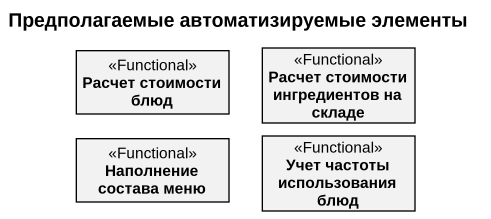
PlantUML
@startuml
title Предполагаемые автоматизируемые элементы
hide circle
hide empty members
class "Расчет стоимости блюд" as Расчет_стоимости_блюд <<Functional>>
class "Расчет стоимости ингредиентов на складе" as Расчет_стоимости <<Functional>>
class "Наполнение состава меню" as Наполнение_состава_меню <<Functional>>
class "Учет частоты использования блюд" as Учет_частоты_использования <<Functional>>
@enduml
